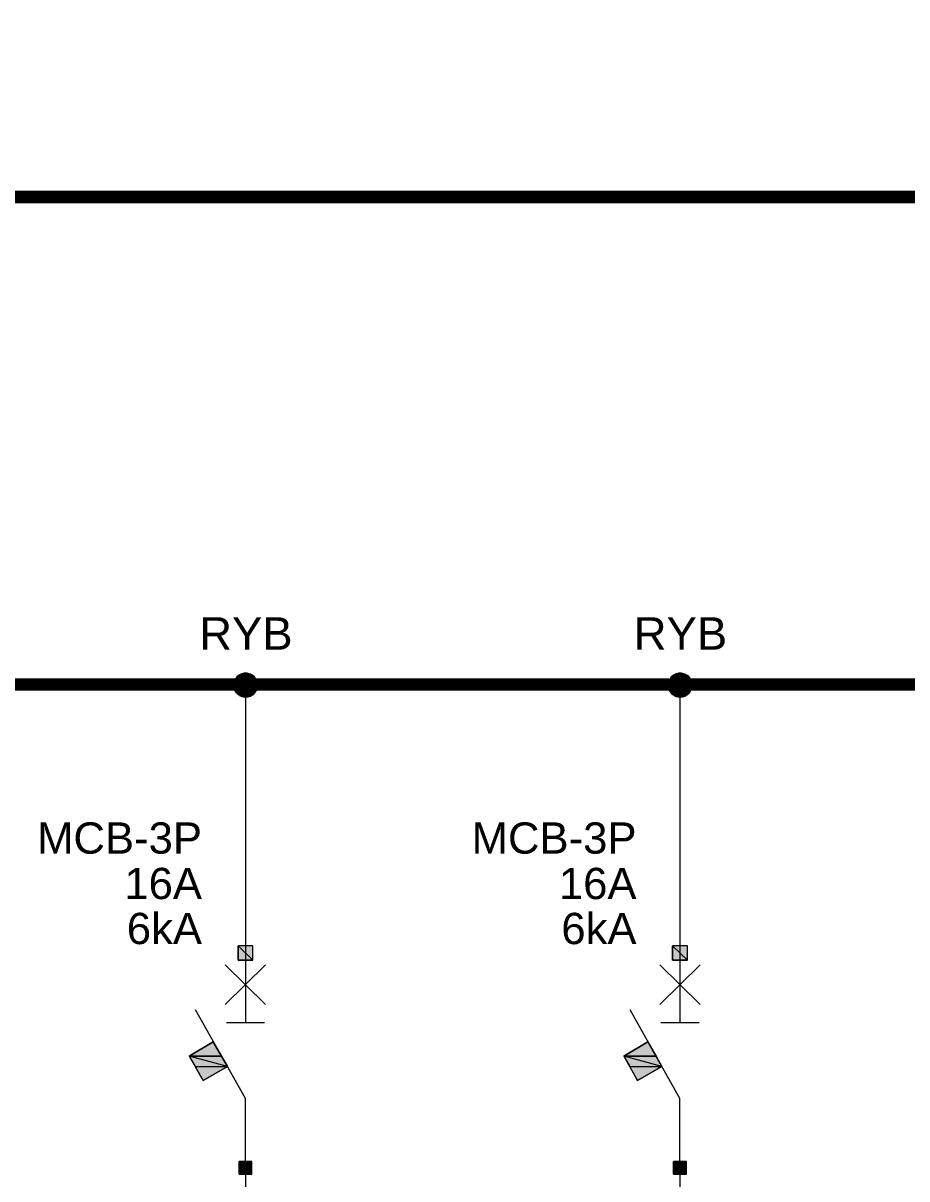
# Model space of a CAD drawing. Header units: millimetres. Extents: x -33055 to 42243, y -56860 to 24450.
# Drawn here: x 17887 to 24951, y -7512 to 1727 of the extents above; entities that cross this region are included whole.
import ezdxf
from ezdxf.enums import TextEntityAlignment as Align

# ---------------------------------------------------------------- set-up
doc = ezdxf.new("R2010")
doc.units = ezdxf.units.MM
for name, color, linetype in [('E-BUSBAR', 7, 'Continuous'), ('E-SLD', 7, 'Continuous'), ('E-TEXT', 7, 'Continuous')]:
    doc.layers.add(name, color=color, linetype=linetype)
doc.styles.add('ARIAL', font='arial.ttf')

msp = doc.modelspace()

# ---------------------------------------------------------------- hatches: boundary and pattern name
at = {"layer": 'E-SLD'}
h = msp.add_hatch(color=7, dxfattribs=at)
h.dxf.hatch_style = 1
h.paths.add_polyline_path([(19740.5, -3507.2), (19592.3, -3507.2), (19744.7, -3511.5), (19740.5, -3507.2)])
h.paths.add_polyline_path([(19592.3, -3507.2), (19744.7, -3511.5), (19588.1, -3511.5), (19592.3, -3507.2)])
h = msp.add_hatch(color=7, dxfattribs=at)
h.dxf.hatch_style = 1
h.paths.add_polyline_path([(19736.2, -3498.8), (19596.5, -3498.8), (19740.5, -3507.2), (19736.2, -3498.8)])
h.paths.add_polyline_path([(19596.5, -3498.8), (19740.5, -3507.2), (19592.3, -3507.2), (19596.5, -3498.8)])
h = msp.add_hatch(color=7, dxfattribs=at)
h.dxf.hatch_style = 1
h.paths.add_polyline_path([(19727.8, -3494.5), (19605, -3494.5), (19736.2, -3498.8), (19727.8, -3494.5)])
h.paths.add_polyline_path([(19605, -3494.5), (19736.2, -3498.8), (19596.5, -3498.8), (19605, -3494.5)])
h = msp.add_hatch(color=7, dxfattribs=at)
h.dxf.hatch_style = 1
h.paths.add_polyline_path([(19719.3, -3486.1), (19613.5, -3486.1), (19727.8, -3494.5), (19719.3, -3486.1)])
h.paths.add_polyline_path([(19613.5, -3486.1), (19727.8, -3494.5), (19605, -3494.5), (19613.5, -3486.1)])
h = msp.add_hatch(color=7, dxfattribs=at)
h.dxf.hatch_style = 1
h.paths.add_polyline_path([(19710.8, -3481.8), (19617.7, -3481.8), (19719.3, -3486.1), (19710.8, -3481.8)])
h.paths.add_polyline_path([(19617.7, -3481.8), (19719.3, -3486.1), (19613.5, -3486.1), (19617.7, -3481.8)])
h = msp.add_hatch(color=7, dxfattribs=at)
h.dxf.hatch_style = 1
h.paths.add_polyline_path([(19706.6, -3477.6), (19626.2, -3477.6), (19710.8, -3481.8), (19706.6, -3477.6)])
h.paths.add_polyline_path([(19626.2, -3477.6), (19710.8, -3481.8), (19617.7, -3481.8), (19626.2, -3477.6)])
h = msp.add_hatch(color=7, dxfattribs=at)
h.dxf.hatch_style = 1
h.paths.add_polyline_path([(19693.9, -3473.4), (19634.6, -3473.4), (19706.6, -3477.6), (19693.9, -3473.4)])
h.paths.add_polyline_path([(19634.6, -3473.4), (19706.6, -3477.6), (19626.2, -3477.6), (19634.6, -3473.4)])
h = msp.add_hatch(color=7, dxfattribs=at)
h.dxf.hatch_style = 1
h.paths.add_polyline_path([(19689.7, -3473.4), (19647.3, -3473.4), (19693.9, -3473.4), (19689.7, -3473.4)])
h.paths.add_polyline_path([(19647.3, -3473.4), (19693.9, -3473.4), (19634.6, -3473.4), (19647.3, -3473.4)])
h = msp.add_hatch(color=7, dxfattribs=at)
h.dxf.hatch_style = 1
h.paths.add_polyline_path([(19677, -3469.1), (19651.6, -3469.1), (19689.7, -3473.4), (19677, -3469.1)])
h.paths.add_polyline_path([(19651.6, -3469.1), (19689.7, -3473.4), (19647.3, -3473.4), (19651.6, -3469.1)])
h = msp.add_hatch(color=7, dxfattribs=at)
h.dxf.hatch_style = 1
h.paths.add_polyline_path([(19668.5, -3469.1), (19677, -3469.1), (19651.6, -3469.1), (19668.5, -3469.1)])
h = msp.add_hatch(color=7, dxfattribs=at)
h.dxf.hatch_style = 1
h.paths.add_polyline_path([(23213.6, -3507.2), (23065.4, -3507.2), (23217.8, -3511.5), (23213.6, -3507.2)])
h.paths.add_polyline_path([(23065.4, -3507.2), (23217.8, -3511.5), (23061.2, -3511.5), (23065.4, -3507.2)])
h = msp.add_hatch(color=7, dxfattribs=at)
h.dxf.hatch_style = 1
h.paths.add_polyline_path([(23209.3, -3498.8), (23069.6, -3498.8), (23213.6, -3507.2), (23209.3, -3498.8)])
h.paths.add_polyline_path([(23069.6, -3498.8), (23213.6, -3507.2), (23065.4, -3507.2), (23069.6, -3498.8)])
h = msp.add_hatch(color=7, dxfattribs=at)
h.dxf.hatch_style = 1
h.paths.add_polyline_path([(23200.9, -3494.5), (23078.1, -3494.5), (23209.3, -3498.8), (23200.9, -3494.5)])
h.paths.add_polyline_path([(23078.1, -3494.5), (23209.3, -3498.8), (23069.6, -3498.8), (23078.1, -3494.5)])
h = msp.add_hatch(color=7, dxfattribs=at)
h.dxf.hatch_style = 1
h.paths.add_polyline_path([(23192.4, -3486.1), (23086.6, -3486.1), (23200.9, -3494.5), (23192.4, -3486.1)])
h.paths.add_polyline_path([(23086.6, -3486.1), (23200.9, -3494.5), (23078.1, -3494.5), (23086.6, -3486.1)])
h = msp.add_hatch(color=7, dxfattribs=at)
h.dxf.hatch_style = 1
h.paths.add_polyline_path([(23183.9, -3481.8), (23090.8, -3481.8), (23192.4, -3486.1), (23183.9, -3481.8)])
h.paths.add_polyline_path([(23090.8, -3481.8), (23192.4, -3486.1), (23086.6, -3486.1), (23090.8, -3481.8)])
h = msp.add_hatch(color=7, dxfattribs=at)
h.dxf.hatch_style = 1
h.paths.add_polyline_path([(23179.7, -3477.6), (23099.3, -3477.6), (23183.9, -3481.8), (23179.7, -3477.6)])
h.paths.add_polyline_path([(23099.3, -3477.6), (23183.9, -3481.8), (23090.8, -3481.8), (23099.3, -3477.6)])
h = msp.add_hatch(color=7, dxfattribs=at)
h.dxf.hatch_style = 1
h.paths.add_polyline_path([(23167, -3473.4), (23107.7, -3473.4), (23179.7, -3477.6), (23167, -3473.4)])
h.paths.add_polyline_path([(23107.7, -3473.4), (23179.7, -3477.6), (23099.3, -3477.6), (23107.7, -3473.4)])
h = msp.add_hatch(color=7, dxfattribs=at)
h.dxf.hatch_style = 1
h.paths.add_polyline_path([(23162.8, -3473.4), (23120.4, -3473.4), (23167, -3473.4), (23162.8, -3473.4)])
h.paths.add_polyline_path([(23120.4, -3473.4), (23167, -3473.4), (23107.7, -3473.4), (23120.4, -3473.4)])
h = msp.add_hatch(color=7, dxfattribs=at)
h.dxf.hatch_style = 1
h.paths.add_polyline_path([(23150.1, -3469.1), (23124.7, -3469.1), (23162.8, -3473.4), (23150.1, -3469.1)])
h.paths.add_polyline_path([(23124.7, -3469.1), (23162.8, -3473.4), (23120.4, -3473.4), (23124.7, -3469.1)])
h = msp.add_hatch(color=7, dxfattribs=at)
h.dxf.hatch_style = 1
h.paths.add_polyline_path([(23141.6, -3469.1), (23150.1, -3469.1), (23124.7, -3469.1), (23141.6, -3469.1)])
h = msp.add_hatch(color=7, dxfattribs=at)
h.dxf.hatch_style = 1
h.paths.add_polyline_path([(19757.4, -3536.9), (19575.4, -3536.9), (19757.4, -3545.3), (19757.4, -3536.9)])
h.paths.add_polyline_path([(19575.4, -3536.9), (19757.4, -3545.3), (19571.1, -3545.3), (19575.4, -3536.9)])
h = msp.add_hatch(color=7, dxfattribs=at)
h.dxf.hatch_style = 1
h.paths.add_polyline_path([(19757.4, -3545.3), (19571.1, -3545.3), (19761.6, -3553.8), (19757.4, -3545.3)])
h.paths.add_polyline_path([(19571.1, -3545.3), (19761.6, -3553.8), (19571.1, -3553.8), (19571.1, -3545.3)])
h = msp.add_hatch(color=7, dxfattribs=at)
h.dxf.hatch_style = 1
h.paths.add_polyline_path([(19761.6, -3553.8), (19571.1, -3553.8), (19761.6, -3566.5), (19761.6, -3553.8)])
h.paths.add_polyline_path([(19571.1, -3553.8), (19761.6, -3566.5), (19571.1, -3566.5), (19571.1, -3553.8)])
h = msp.add_hatch(color=7, dxfattribs=at)
h.dxf.hatch_style = 1
h.paths.add_polyline_path([(19761.6, -3566.5), (19571.1, -3566.5), (19761.6, -3575), (19761.6, -3566.5)])
h.paths.add_polyline_path([(19571.1, -3566.5), (19761.6, -3575), (19571.1, -3575), (19571.1, -3566.5)])
h = msp.add_hatch(color=7, dxfattribs=at)
h.dxf.hatch_style = 1
h.paths.add_polyline_path([(19761.6, -3575), (19571.1, -3575), (19757.4, -3583.4), (19761.6, -3575)])
h.paths.add_polyline_path([(19571.1, -3575), (19757.4, -3583.4), (19571.1, -3583.4), (19571.1, -3575)])
h = msp.add_hatch(color=7, dxfattribs=at)
h.dxf.hatch_style = 1
h.paths.add_polyline_path([(19757.4, -3583.4), (19571.1, -3583.4), (19757.4, -3591.9), (19757.4, -3583.4)])
h.paths.add_polyline_path([(19571.1, -3583.4), (19757.4, -3591.9), (19575.4, -3591.9), (19571.1, -3583.4)])
h = msp.add_hatch(color=7, dxfattribs=at)
h.dxf.hatch_style = 1
h.paths.add_polyline_path([(19753.2, -3528.4), (19579.6, -3528.4), (19757.4, -3536.9), (19753.2, -3528.4)])
h.paths.add_polyline_path([(19579.6, -3528.4), (19757.4, -3536.9), (19575.4, -3536.9), (19579.6, -3528.4)])
h = msp.add_hatch(color=7, dxfattribs=at)
h.dxf.hatch_style = 1
h.paths.add_polyline_path([(19757.4, -3591.9), (19575.4, -3591.9), (19753.2, -3600.4), (19757.4, -3591.9)])
h.paths.add_polyline_path([(19575.4, -3591.9), (19753.2, -3600.4), (19579.6, -3600.4), (19575.4, -3591.9)])
h = msp.add_hatch(color=7, dxfattribs=at)
h.dxf.hatch_style = 1
h.paths.add_polyline_path([(19744.7, -3511.5), (19588.1, -3511.5), (19748.9, -3519.9), (19744.7, -3511.5)])
h.paths.add_polyline_path([(19588.1, -3511.5), (19748.9, -3519.9), (19579.6, -3519.9), (19588.1, -3511.5)])
h = msp.add_hatch(color=7, dxfattribs=at)
h.dxf.hatch_style = 1
h.paths.add_polyline_path([(19748.9, -3519.9), (19579.6, -3519.9), (19753.2, -3528.4), (19748.9, -3519.9)])
h.paths.add_polyline_path([(19579.6, -3519.9), (19753.2, -3528.4), (19579.6, -3528.4), (19579.6, -3519.9)])
h = msp.add_hatch(color=7, dxfattribs=at)
h.dxf.hatch_style = 1
h.paths.add_polyline_path([(19753.2, -3600.4), (19579.6, -3600.4), (19748.9, -3608.8), (19753.2, -3600.4)])
h.paths.add_polyline_path([(19579.6, -3600.4), (19748.9, -3608.8), (19579.6, -3608.8), (19579.6, -3600.4)])
h = msp.add_hatch(color=7, dxfattribs=at)
h.dxf.hatch_style = 1
h.paths.add_polyline_path([(23230.5, -3536.9), (23048.5, -3536.9), (23230.5, -3545.3), (23230.5, -3536.9)])
h.paths.add_polyline_path([(23048.5, -3536.9), (23230.5, -3545.3), (23044.2, -3545.3), (23048.5, -3536.9)])
h = msp.add_hatch(color=7, dxfattribs=at)
h.dxf.hatch_style = 1
h.paths.add_polyline_path([(23230.5, -3545.3), (23044.2, -3545.3), (23234.7, -3553.8), (23230.5, -3545.3)])
h.paths.add_polyline_path([(23044.2, -3545.3), (23234.7, -3553.8), (23044.2, -3553.8), (23044.2, -3545.3)])
h = msp.add_hatch(color=7, dxfattribs=at)
h.dxf.hatch_style = 1
h.paths.add_polyline_path([(23234.7, -3553.8), (23044.2, -3553.8), (23234.7, -3566.5), (23234.7, -3553.8)])
h.paths.add_polyline_path([(23044.2, -3553.8), (23234.7, -3566.5), (23044.2, -3566.5), (23044.2, -3553.8)])
h = msp.add_hatch(color=7, dxfattribs=at)
h.dxf.hatch_style = 1
h.paths.add_polyline_path([(23234.7, -3566.5), (23044.2, -3566.5), (23234.7, -3575), (23234.7, -3566.5)])
h.paths.add_polyline_path([(23044.2, -3566.5), (23234.7, -3575), (23044.2, -3575), (23044.2, -3566.5)])
h = msp.add_hatch(color=7, dxfattribs=at)
h.dxf.hatch_style = 1
h.paths.add_polyline_path([(23234.7, -3575), (23044.2, -3575), (23230.5, -3583.4), (23234.7, -3575)])
h.paths.add_polyline_path([(23044.2, -3575), (23230.5, -3583.4), (23044.2, -3583.4), (23044.2, -3575)])
h = msp.add_hatch(color=7, dxfattribs=at)
h.dxf.hatch_style = 1
h.paths.add_polyline_path([(23230.5, -3583.4), (23044.2, -3583.4), (23230.5, -3591.9), (23230.5, -3583.4)])
h.paths.add_polyline_path([(23044.2, -3583.4), (23230.5, -3591.9), (23048.5, -3591.9), (23044.2, -3583.4)])
h = msp.add_hatch(color=7, dxfattribs=at)
h.dxf.hatch_style = 1
h.paths.add_polyline_path([(23226.3, -3528.4), (23052.7, -3528.4), (23230.5, -3536.9), (23226.3, -3528.4)])
h.paths.add_polyline_path([(23052.7, -3528.4), (23230.5, -3536.9), (23048.5, -3536.9), (23052.7, -3528.4)])
h = msp.add_hatch(color=7, dxfattribs=at)
h.dxf.hatch_style = 1
h.paths.add_polyline_path([(23230.5, -3591.9), (23048.5, -3591.9), (23226.3, -3600.4), (23230.5, -3591.9)])
h.paths.add_polyline_path([(23048.5, -3591.9), (23226.3, -3600.4), (23052.7, -3600.4), (23048.5, -3591.9)])
h = msp.add_hatch(color=7, dxfattribs=at)
h.dxf.hatch_style = 1
h.paths.add_polyline_path([(23217.8, -3511.5), (23061.2, -3511.5), (23222, -3519.9), (23217.8, -3511.5)])
h.paths.add_polyline_path([(23061.2, -3511.5), (23222, -3519.9), (23052.7, -3519.9), (23061.2, -3511.5)])
h = msp.add_hatch(color=7, dxfattribs=at)
h.dxf.hatch_style = 1
h.paths.add_polyline_path([(23222, -3519.9), (23052.7, -3519.9), (23226.3, -3528.4), (23222, -3519.9)])
h.paths.add_polyline_path([(23052.7, -3519.9), (23226.3, -3528.4), (23052.7, -3528.4), (23052.7, -3519.9)])
h = msp.add_hatch(color=7, dxfattribs=at)
h.dxf.hatch_style = 1
h.paths.add_polyline_path([(23226.3, -3600.4), (23052.7, -3600.4), (23222, -3608.8), (23226.3, -3600.4)])
h.paths.add_polyline_path([(23052.7, -3600.4), (23222, -3608.8), (23052.7, -3608.8), (23052.7, -3600.4)])
h = msp.add_hatch(color=7, dxfattribs=at)
h.dxf.hatch_style = 1
h.paths.add_polyline_path([(19748.9, -3608.8), (19579.6, -3608.8), (19744.7, -3617.3), (19748.9, -3608.8)])
h.paths.add_polyline_path([(19579.6, -3608.8), (19744.7, -3617.3), (19588.1, -3617.3), (19579.6, -3608.8)])
h = msp.add_hatch(color=7, dxfattribs=at)
h.dxf.hatch_style = 1
h.paths.add_polyline_path([(19744.7, -3617.3), (19588.1, -3617.3), (19740.5, -3625.8), (19744.7, -3617.3)])
h.paths.add_polyline_path([(19588.1, -3617.3), (19740.5, -3625.8), (19592.3, -3625.8), (19588.1, -3617.3)])
h = msp.add_hatch(color=7, dxfattribs=at)
h.dxf.hatch_style = 1
h.paths.add_polyline_path([(19740.5, -3625.8), (19592.3, -3625.8), (19736.2, -3630), (19740.5, -3625.8)])
h.paths.add_polyline_path([(19592.3, -3625.8), (19736.2, -3630), (19596.5, -3630), (19592.3, -3625.8)])
h = msp.add_hatch(color=7, dxfattribs=at)
h.dxf.hatch_style = 1
h.paths.add_polyline_path([(19736.2, -3630), (19596.5, -3630), (19727.8, -3638.5), (19736.2, -3630)])
h.paths.add_polyline_path([(19596.5, -3630), (19727.8, -3638.5), (19605, -3638.5), (19596.5, -3630)])
h = msp.add_hatch(color=7, dxfattribs=at)
h.dxf.hatch_style = 1
h.paths.add_polyline_path([(19727.8, -3638.5), (19605, -3638.5), (19719.3, -3642.7), (19727.8, -3638.5)])
h.paths.add_polyline_path([(19605, -3638.5), (19719.3, -3642.7), (19613.5, -3642.7), (19605, -3638.5)])
h = msp.add_hatch(color=7, dxfattribs=at)
h.dxf.hatch_style = 1
h.paths.add_polyline_path([(19719.3, -3642.7), (19613.5, -3642.7), (19710.8, -3646.9), (19719.3, -3642.7)])
h.paths.add_polyline_path([(19613.5, -3642.7), (19710.8, -3646.9), (19617.7, -3646.9), (19613.5, -3642.7)])
h = msp.add_hatch(color=7, dxfattribs=at)
h.dxf.hatch_style = 1
h.paths.add_polyline_path([(19710.8, -3646.9), (19617.7, -3646.9), (19706.6, -3651.2), (19710.8, -3646.9)])
h.paths.add_polyline_path([(19617.7, -3646.9), (19706.6, -3651.2), (19626.2, -3651.2), (19617.7, -3646.9)])
h = msp.add_hatch(color=7, dxfattribs=at)
h.dxf.hatch_style = 1
h.paths.add_polyline_path([(19706.6, -3651.2), (19626.2, -3651.2), (19693.9, -3655.4), (19706.6, -3651.2)])
h.paths.add_polyline_path([(19626.2, -3651.2), (19693.9, -3655.4), (19634.6, -3655.4), (19626.2, -3651.2)])
h = msp.add_hatch(color=7, dxfattribs=at)
h.dxf.hatch_style = 1
h.paths.add_polyline_path([(19693.9, -3655.4), (19634.6, -3655.4), (19689.7, -3655.4), (19693.9, -3655.4)])
h.paths.add_polyline_path([(19634.6, -3655.4), (19689.7, -3655.4), (19647.3, -3655.4), (19634.6, -3655.4)])
h = msp.add_hatch(color=7, dxfattribs=at)
h.dxf.hatch_style = 1
h.paths.add_polyline_path([(19647.3, -3655.4), (19651.6, -3659.6), (19677, -3659.6), (19647.3, -3655.4)])
h.paths.add_polyline_path([(19651.6, -3659.6), (19677, -3659.6), (19668.5, -3659.6), (19651.6, -3659.6)])
h = msp.add_hatch(color=7, dxfattribs=at)
h.dxf.hatch_style = 1
h.paths.add_polyline_path([(19647.3, -3655.4), (19689.7, -3655.4), (19677, -3659.6), (19647.3, -3655.4)])
h = msp.add_hatch(color=7, dxfattribs=at)
h.dxf.hatch_style = 1
h.paths.add_polyline_path([(23222, -3608.8), (23052.7, -3608.8), (23217.8, -3617.3), (23222, -3608.8)])
h.paths.add_polyline_path([(23052.7, -3608.8), (23217.8, -3617.3), (23061.2, -3617.3), (23052.7, -3608.8)])
h = msp.add_hatch(color=7, dxfattribs=at)
h.dxf.hatch_style = 1
h.paths.add_polyline_path([(23217.8, -3617.3), (23061.2, -3617.3), (23213.6, -3625.8), (23217.8, -3617.3)])
h.paths.add_polyline_path([(23061.2, -3617.3), (23213.6, -3625.8), (23065.4, -3625.8), (23061.2, -3617.3)])
h = msp.add_hatch(color=7, dxfattribs=at)
h.dxf.hatch_style = 1
h.paths.add_polyline_path([(23213.6, -3625.8), (23065.4, -3625.8), (23209.3, -3630), (23213.6, -3625.8)])
h.paths.add_polyline_path([(23065.4, -3625.8), (23209.3, -3630), (23069.6, -3630), (23065.4, -3625.8)])
h = msp.add_hatch(color=7, dxfattribs=at)
h.dxf.hatch_style = 1
h.paths.add_polyline_path([(23209.3, -3630), (23069.6, -3630), (23200.9, -3638.5), (23209.3, -3630)])
h.paths.add_polyline_path([(23069.6, -3630), (23200.9, -3638.5), (23078.1, -3638.5), (23069.6, -3630)])
h = msp.add_hatch(color=7, dxfattribs=at)
h.dxf.hatch_style = 1
h.paths.add_polyline_path([(23200.9, -3638.5), (23078.1, -3638.5), (23192.4, -3642.7), (23200.9, -3638.5)])
h.paths.add_polyline_path([(23078.1, -3638.5), (23192.4, -3642.7), (23086.6, -3642.7), (23078.1, -3638.5)])
h = msp.add_hatch(color=7, dxfattribs=at)
h.dxf.hatch_style = 1
h.paths.add_polyline_path([(23192.4, -3642.7), (23086.6, -3642.7), (23183.9, -3646.9), (23192.4, -3642.7)])
h.paths.add_polyline_path([(23086.6, -3642.7), (23183.9, -3646.9), (23090.8, -3646.9), (23086.6, -3642.7)])
h = msp.add_hatch(color=7, dxfattribs=at)
h.dxf.hatch_style = 1
h.paths.add_polyline_path([(23183.9, -3646.9), (23090.8, -3646.9), (23179.7, -3651.2), (23183.9, -3646.9)])
h.paths.add_polyline_path([(23090.8, -3646.9), (23179.7, -3651.2), (23099.3, -3651.2), (23090.8, -3646.9)])
h = msp.add_hatch(color=7, dxfattribs=at)
h.dxf.hatch_style = 1
h.paths.add_polyline_path([(23179.7, -3651.2), (23099.3, -3651.2), (23167, -3655.4), (23179.7, -3651.2)])
h.paths.add_polyline_path([(23099.3, -3651.2), (23167, -3655.4), (23107.7, -3655.4), (23099.3, -3651.2)])
h = msp.add_hatch(color=7, dxfattribs=at)
h.dxf.hatch_style = 1
h.paths.add_polyline_path([(23167, -3655.4), (23107.7, -3655.4), (23162.8, -3655.4), (23167, -3655.4)])
h.paths.add_polyline_path([(23107.7, -3655.4), (23162.8, -3655.4), (23120.4, -3655.4), (23107.7, -3655.4)])
h = msp.add_hatch(color=7, dxfattribs=at)
h.dxf.hatch_style = 1
h.paths.add_polyline_path([(23120.4, -3655.4), (23124.7, -3659.6), (23150.1, -3659.6), (23120.4, -3655.4)])
h.paths.add_polyline_path([(23124.7, -3659.6), (23150.1, -3659.6), (23141.6, -3659.6), (23124.7, -3659.6)])
h = msp.add_hatch(color=7, dxfattribs=at)
h.dxf.hatch_style = 1
h.paths.add_polyline_path([(23120.4, -3655.4), (23162.8, -3655.4), (23150.1, -3659.6), (23120.4, -3655.4)])
h = msp.add_hatch(color=7, dxfattribs=at)
h.dxf.hatch_style = 1
h.paths.add_polyline_path([(19723.5, -5649.3), (19605, -5649.3), (19723.5, -5763.6), (19723.5, -5649.3)])
h.paths.add_polyline_path([(19605, -5649.3), (19723.5, -5763.6), (19605, -5763.6), (19605, -5649.3)])
h = msp.add_hatch(color=7, dxfattribs=at)
h.dxf.hatch_style = 1
h.paths.add_polyline_path([(23196.6, -5649.3), (23078.1, -5649.3), (23196.6, -5763.6), (23196.6, -5649.3)])
h.paths.add_polyline_path([(23078.1, -5649.3), (23196.6, -5763.6), (23078.1, -5763.6), (23078.1, -5649.3)])
h = msp.add_hatch(color=7, dxfattribs=at)
h.dxf.hatch_style = 1
h.paths.add_polyline_path([(19406, -6415.5), (19473.8, -6529.8), (19215.5, -6529.8), (19406, -6415.5)])
h = msp.add_hatch(color=7, dxfattribs=at)
h.dxf.hatch_style = 1
h.paths.add_polyline_path([(22879.1, -6415.5), (22946.9, -6529.8), (22688.6, -6529.8), (22879.1, -6415.5)])
h = msp.add_hatch(color=7, dxfattribs=at)
h.dxf.hatch_style = 1
h.paths.add_polyline_path([(19215.5, -6529.8), (19262.1, -6614.5), (19520.3, -6614.5), (19215.5, -6529.8)])
h.paths.add_polyline_path([(19262.1, -6614.5), (19520.3, -6614.5), (19325.6, -6724.6), (19262.1, -6614.5)])
h = msp.add_hatch(color=7, dxfattribs=at)
h.dxf.hatch_style = 1
h.paths.add_polyline_path([(19215.5, -6529.8), (19473.8, -6529.8), (19520.3, -6614.5), (19215.5, -6529.8)])
h = msp.add_hatch(color=7, dxfattribs=at)
h.dxf.hatch_style = 1
h.paths.add_polyline_path([(22688.6, -6529.8), (22735.2, -6614.5), (22993.4, -6614.5), (22688.6, -6529.8)])
h.paths.add_polyline_path([(22735.2, -6614.5), (22993.4, -6614.5), (22798.7, -6724.6), (22735.2, -6614.5)])
h = msp.add_hatch(color=7, dxfattribs=at)
h.dxf.hatch_style = 1
h.paths.add_polyline_path([(22688.6, -6529.8), (22946.9, -6529.8), (22993.4, -6614.5), (22688.6, -6529.8)])
h = msp.add_hatch(color=7, dxfattribs=at)
h.dxf.hatch_style = 1
h.paths.add_polyline_path([(19715.1, -7372.3), (19613.5, -7372.3), (19715.1, -7473.9), (19715.1, -7372.3)])
h.paths.add_polyline_path([(19613.5, -7372.3), (19715.1, -7473.9), (19613.5, -7473.9), (19613.5, -7372.3)])
h = msp.add_hatch(color=7, dxfattribs=at)
h.dxf.hatch_style = 1
h.paths.add_polyline_path([(23188.2, -7372.3), (23086.6, -7372.3), (23188.2, -7473.9), (23188.2, -7372.3)])
h.paths.add_polyline_path([(23086.6, -7372.3), (23188.2, -7473.9), (23086.6, -7473.9), (23086.6, -7372.3)])

# ---------------------------------------------------------------- linework, layer by layer
at = {"layer": 'E-BUSBAR', "const_width": 100}
for points in [[(35929, 14874), (35929, 337), (-25829, 337), (-25829, -3560)], [(-25829, -3560), (35929, -3560)]]:
    msp.add_lwpolyline(points, dxfattribs=at)
at = {"layer": 'E-SLD', "color": 7, "lineweight": 0}
for p, q in [((19664.3, -3562.3), (19664.3, -6263.1)), ((23137.4, -3562.3), (23137.4, -6263.1)), ((19503.4, -5801.7), (19825.1, -6119.2)), ((19825.1, -5801.7), (19503.4, -6119.2)), ((22976.5, -5801.7), (23298.2, -6119.2)), ((23298.2, -5801.7), (22976.5, -6119.2)), ((19511.9, -6263.1), (19816.7, -6263.1)), ((22985, -6263.1), (23289.8, -6263.1)), ((19664.3, -7473.9), (19664.3, -10217.8)), ((23137.4, -7473.9), (23137.4, -10217.8))]:
    msp.add_line(p, q, dxfattribs=at)
for points in [[(19761.6, -3564.4), (19759.7, -3545.2), (19754.2, -3527.3), (19745.4, -3511.1), (19733.7, -3497), (19719.6, -3485.4), (19703.5, -3476.6), (19685.6, -3471.1), (19666.4, -3469.1), (19647.2, -3471.1), (19629.3, -3476.6), (19613.1, -3485.4), (19599, -3497), (19587.4, -3511.1), (19578.6, -3527.3), (19573.1, -3545.2), (19571.1, -3564.4), (19573.1, -3583.6), (19578.6, -3601.5), (19587.4, -3617.6), (19599, -3631.7), (19613.1, -3643.4), (19629.3, -3652.2), (19647.2, -3657.7), (19666.4, -3659.6), (19685.6, -3657.7), (19703.5, -3652.2), (19719.6, -3643.4), (19733.7, -3631.7), (19745.4, -3617.6), (19754.2, -3601.5), (19759.7, -3583.6), (19761.6, -3564.4)], [(19592.3, -3507.2), (19744.7, -3511.5), (19588.1, -3511.5), (19592.3, -3507.2)], [(19596.5, -3498.8), (19740.5, -3507.2), (19592.3, -3507.2), (19596.5, -3498.8)], [(19740.5, -3507.2), (19592.3, -3507.2), (19744.7, -3511.5), (19740.5, -3507.2)], [(19605, -3494.5), (19736.2, -3498.8), (19596.5, -3498.8), (19605, -3494.5)], [(19736.2, -3498.8), (19596.5, -3498.8), (19740.5, -3507.2), (19736.2, -3498.8)], [(19613.5, -3486.1), (19727.8, -3494.5), (19605, -3494.5), (19613.5, -3486.1)], [(19727.8, -3494.5), (19605, -3494.5), (19736.2, -3498.8), (19727.8, -3494.5)], [(19617.7, -3481.8), (19719.3, -3486.1), (19613.5, -3486.1), (19617.7, -3481.8)], [(19719.3, -3486.1), (19613.5, -3486.1), (19727.8, -3494.5), (19719.3, -3486.1)], [(19626.2, -3477.6), (19710.8, -3481.8), (19617.7, -3481.8), (19626.2, -3477.6)], [(19710.8, -3481.8), (19617.7, -3481.8), (19719.3, -3486.1), (19710.8, -3481.8)], [(19634.6, -3473.4), (19706.6, -3477.6), (19626.2, -3477.6), (19634.6, -3473.4)], [(19706.6, -3477.6), (19626.2, -3477.6), (19710.8, -3481.8), (19706.6, -3477.6)], [(19647.3, -3473.4), (19693.9, -3473.4), (19634.6, -3473.4), (19647.3, -3473.4)], [(19693.9, -3473.4), (19634.6, -3473.4), (19706.6, -3477.6), (19693.9, -3473.4)], [(19651.6, -3469.1), (19689.7, -3473.4), (19647.3, -3473.4), (19651.6, -3469.1)], [(19689.7, -3473.4), (19647.3, -3473.4), (19693.9, -3473.4), (19689.7, -3473.4)], [(19668.5, -3469.1), (19677, -3469.1), (19651.6, -3469.1), (19668.5, -3469.1)], [(19677, -3469.1), (19651.6, -3469.1), (19689.7, -3473.4), (19677, -3469.1)], [(23234.7, -3564.4), (23232.8, -3545.2), (23227.3, -3527.3), (23218.5, -3511.1), (23206.8, -3497), (23192.7, -3485.4), (23176.6, -3476.6), (23158.7, -3471.1), (23139.5, -3469.1), (23120.3, -3471.1), (23102.4, -3476.6), (23086.2, -3485.4), (23072.1, -3497), (23060.5, -3511.1), (23051.7, -3527.3), (23046.2, -3545.2), (23044.2, -3564.4), (23046.2, -3583.6), (23051.7, -3601.5), (23060.5, -3617.6), (23072.1, -3631.7), (23086.2, -3643.4), (23102.4, -3652.2), (23120.3, -3657.7), (23139.5, -3659.6), (23158.7, -3657.7), (23176.6, -3652.2), (23192.7, -3643.4), (23206.8, -3631.7), (23218.5, -3617.6), (23227.3, -3601.5), (23232.8, -3583.6), (23234.7, -3564.4)], [(23065.4, -3507.2), (23217.8, -3511.5), (23061.2, -3511.5), (23065.4, -3507.2)], [(23069.6, -3498.8), (23213.6, -3507.2), (23065.4, -3507.2), (23069.6, -3498.8)], [(23213.6, -3507.2), (23065.4, -3507.2), (23217.8, -3511.5), (23213.6, -3507.2)], [(23078.1, -3494.5), (23209.3, -3498.8), (23069.6, -3498.8), (23078.1, -3494.5)], [(23209.3, -3498.8), (23069.6, -3498.8), (23213.6, -3507.2), (23209.3, -3498.8)], [(23086.6, -3486.1), (23200.9, -3494.5), (23078.1, -3494.5), (23086.6, -3486.1)], [(23200.9, -3494.5), (23078.1, -3494.5), (23209.3, -3498.8), (23200.9, -3494.5)], [(23090.8, -3481.8), (23192.4, -3486.1), (23086.6, -3486.1), (23090.8, -3481.8)], [(23192.4, -3486.1), (23086.6, -3486.1), (23200.9, -3494.5), (23192.4, -3486.1)], [(23099.3, -3477.6), (23183.9, -3481.8), (23090.8, -3481.8), (23099.3, -3477.6)], [(23183.9, -3481.8), (23090.8, -3481.8), (23192.4, -3486.1), (23183.9, -3481.8)], [(23107.7, -3473.4), (23179.7, -3477.6), (23099.3, -3477.6), (23107.7, -3473.4)], [(23179.7, -3477.6), (23099.3, -3477.6), (23183.9, -3481.8), (23179.7, -3477.6)], [(23120.4, -3473.4), (23167, -3473.4), (23107.7, -3473.4), (23120.4, -3473.4)], [(23167, -3473.4), (23107.7, -3473.4), (23179.7, -3477.6), (23167, -3473.4)], [(23124.7, -3469.1), (23162.8, -3473.4), (23120.4, -3473.4), (23124.7, -3469.1)], [(23162.8, -3473.4), (23120.4, -3473.4), (23167, -3473.4), (23162.8, -3473.4)], [(23141.6, -3469.1), (23150.1, -3469.1), (23124.7, -3469.1), (23141.6, -3469.1)], [(23150.1, -3469.1), (23124.7, -3469.1), (23162.8, -3473.4), (23150.1, -3469.1)], [(19575.4, -3536.9), (19757.4, -3545.3), (19571.1, -3545.3), (19575.4, -3536.9)], [(19757.4, -3545.3), (19571.1, -3545.3), (19761.6, -3553.8), (19757.4, -3545.3)], [(19571.1, -3545.3), (19761.6, -3553.8), (19571.1, -3553.8), (19571.1, -3545.3)], [(19761.6, -3553.8), (19571.1, -3553.8), (19761.6, -3566.5), (19761.6, -3553.8)], [(19571.1, -3553.8), (19761.6, -3566.5), (19571.1, -3566.5), (19571.1, -3553.8)], [(19761.6, -3566.5), (19571.1, -3566.5), (19761.6, -3575), (19761.6, -3566.5)], [(19571.1, -3566.5), (19761.6, -3575), (19571.1, -3575), (19571.1, -3566.5)], [(19761.6, -3575), (19571.1, -3575), (19757.4, -3583.4), (19761.6, -3575)], [(19571.1, -3575), (19757.4, -3583.4), (19571.1, -3583.4), (19571.1, -3575)], [(19757.4, -3583.4), (19571.1, -3583.4), (19757.4, -3591.9), (19757.4, -3583.4)], [(19571.1, -3583.4), (19757.4, -3591.9), (19575.4, -3591.9), (19571.1, -3583.4)], [(19579.6, -3528.4), (19757.4, -3536.9), (19575.4, -3536.9), (19579.6, -3528.4)], [(19757.4, -3536.9), (19575.4, -3536.9), (19757.4, -3545.3), (19757.4, -3536.9)], [(19757.4, -3591.9), (19575.4, -3591.9), (19753.2, -3600.4), (19757.4, -3591.9)], [(19575.4, -3591.9), (19753.2, -3600.4), (19579.6, -3600.4), (19575.4, -3591.9)], [(19588.1, -3511.5), (19748.9, -3519.9), (19579.6, -3519.9), (19588.1, -3511.5)], [(19748.9, -3519.9), (19579.6, -3519.9), (19753.2, -3528.4), (19748.9, -3519.9)], [(19579.6, -3519.9), (19753.2, -3528.4), (19579.6, -3528.4), (19579.6, -3519.9)], [(19753.2, -3528.4), (19579.6, -3528.4), (19757.4, -3536.9), (19753.2, -3528.4)], [(19753.2, -3600.4), (19579.6, -3600.4), (19748.9, -3608.8), (19753.2, -3600.4)], [(19579.6, -3600.4), (19748.9, -3608.8), (19579.6, -3608.8), (19579.6, -3600.4)], [(19744.7, -3511.5), (19588.1, -3511.5), (19748.9, -3519.9), (19744.7, -3511.5)], [(23048.5, -3536.9), (23230.5, -3545.3), (23044.2, -3545.3), (23048.5, -3536.9)], [(23230.5, -3545.3), (23044.2, -3545.3), (23234.7, -3553.8), (23230.5, -3545.3)], [(23044.2, -3545.3), (23234.7, -3553.8), (23044.2, -3553.8), (23044.2, -3545.3)], [(23234.7, -3553.8), (23044.2, -3553.8), (23234.7, -3566.5), (23234.7, -3553.8)], [(23044.2, -3553.8), (23234.7, -3566.5), (23044.2, -3566.5), (23044.2, -3553.8)], [(23234.7, -3566.5), (23044.2, -3566.5), (23234.7, -3575), (23234.7, -3566.5)], [(23044.2, -3566.5), (23234.7, -3575), (23044.2, -3575), (23044.2, -3566.5)], [(23234.7, -3575), (23044.2, -3575), (23230.5, -3583.4), (23234.7, -3575)], [(23044.2, -3575), (23230.5, -3583.4), (23044.2, -3583.4), (23044.2, -3575)], [(23230.5, -3583.4), (23044.2, -3583.4), (23230.5, -3591.9), (23230.5, -3583.4)], [(23044.2, -3583.4), (23230.5, -3591.9), (23048.5, -3591.9), (23044.2, -3583.4)], [(23052.7, -3528.4), (23230.5, -3536.9), (23048.5, -3536.9), (23052.7, -3528.4)], [(23230.5, -3536.9), (23048.5, -3536.9), (23230.5, -3545.3), (23230.5, -3536.9)], [(23230.5, -3591.9), (23048.5, -3591.9), (23226.3, -3600.4), (23230.5, -3591.9)], [(23048.5, -3591.9), (23226.3, -3600.4), (23052.7, -3600.4), (23048.5, -3591.9)], [(23061.2, -3511.5), (23222, -3519.9), (23052.7, -3519.9), (23061.2, -3511.5)], [(23222, -3519.9), (23052.7, -3519.9), (23226.3, -3528.4), (23222, -3519.9)], [(23052.7, -3519.9), (23226.3, -3528.4), (23052.7, -3528.4), (23052.7, -3519.9)], [(23226.3, -3528.4), (23052.7, -3528.4), (23230.5, -3536.9), (23226.3, -3528.4)], [(23226.3, -3600.4), (23052.7, -3600.4), (23222, -3608.8), (23226.3, -3600.4)], [(23052.7, -3600.4), (23222, -3608.8), (23052.7, -3608.8), (23052.7, -3600.4)], [(23217.8, -3511.5), (23061.2, -3511.5), (23222, -3519.9), (23217.8, -3511.5)], [(19748.9, -3608.8), (19579.6, -3608.8), (19744.7, -3617.3), (19748.9, -3608.8)], [(19579.6, -3608.8), (19744.7, -3617.3), (19588.1, -3617.3), (19579.6, -3608.8)], [(19744.7, -3617.3), (19588.1, -3617.3), (19740.5, -3625.8), (19744.7, -3617.3)], [(19588.1, -3617.3), (19740.5, -3625.8), (19592.3, -3625.8), (19588.1, -3617.3)], [(19740.5, -3625.8), (19592.3, -3625.8), (19736.2, -3630), (19740.5, -3625.8)], [(19592.3, -3625.8), (19736.2, -3630), (19596.5, -3630), (19592.3, -3625.8)], [(19736.2, -3630), (19596.5, -3630), (19727.8, -3638.5), (19736.2, -3630)], [(19596.5, -3630), (19727.8, -3638.5), (19605, -3638.5), (19596.5, -3630)], [(19727.8, -3638.5), (19605, -3638.5), (19719.3, -3642.7), (19727.8, -3638.5)], [(19605, -3638.5), (19719.3, -3642.7), (19613.5, -3642.7), (19605, -3638.5)], [(19719.3, -3642.7), (19613.5, -3642.7), (19710.8, -3646.9), (19719.3, -3642.7)], [(19613.5, -3642.7), (19710.8, -3646.9), (19617.7, -3646.9), (19613.5, -3642.7)], [(19710.8, -3646.9), (19617.7, -3646.9), (19706.6, -3651.2), (19710.8, -3646.9)], [(19617.7, -3646.9), (19706.6, -3651.2), (19626.2, -3651.2), (19617.7, -3646.9)], [(19706.6, -3651.2), (19626.2, -3651.2), (19693.9, -3655.4), (19706.6, -3651.2)], [(19626.2, -3651.2), (19693.9, -3655.4), (19634.6, -3655.4), (19626.2, -3651.2)], [(19693.9, -3655.4), (19634.6, -3655.4), (19689.7, -3655.4), (19693.9, -3655.4)], [(19634.6, -3655.4), (19689.7, -3655.4), (19647.3, -3655.4), (19634.6, -3655.4)], [(19647.3, -3655.4), (19651.6, -3659.6), (19677, -3659.6), (19647.3, -3655.4)], [(19647.3, -3655.4), (19689.7, -3655.4), (19677, -3659.6), (19647.3, -3655.4)], [(19651.6, -3659.6), (19677, -3659.6), (19668.5, -3659.6), (19651.6, -3659.6)], [(23222, -3608.8), (23052.7, -3608.8), (23217.8, -3617.3), (23222, -3608.8)], [(23052.7, -3608.8), (23217.8, -3617.3), (23061.2, -3617.3), (23052.7, -3608.8)], [(23217.8, -3617.3), (23061.2, -3617.3), (23213.6, -3625.8), (23217.8, -3617.3)], [(23061.2, -3617.3), (23213.6, -3625.8), (23065.4, -3625.8), (23061.2, -3617.3)], [(23213.6, -3625.8), (23065.4, -3625.8), (23209.3, -3630), (23213.6, -3625.8)], [(23065.4, -3625.8), (23209.3, -3630), (23069.6, -3630), (23065.4, -3625.8)], [(23209.3, -3630), (23069.6, -3630), (23200.9, -3638.5), (23209.3, -3630)], [(23069.6, -3630), (23200.9, -3638.5), (23078.1, -3638.5), (23069.6, -3630)], [(23200.9, -3638.5), (23078.1, -3638.5), (23192.4, -3642.7), (23200.9, -3638.5)], [(23078.1, -3638.5), (23192.4, -3642.7), (23086.6, -3642.7), (23078.1, -3638.5)], [(23192.4, -3642.7), (23086.6, -3642.7), (23183.9, -3646.9), (23192.4, -3642.7)], [(23086.6, -3642.7), (23183.9, -3646.9), (23090.8, -3646.9), (23086.6, -3642.7)], [(23183.9, -3646.9), (23090.8, -3646.9), (23179.7, -3651.2), (23183.9, -3646.9)], [(23090.8, -3646.9), (23179.7, -3651.2), (23099.3, -3651.2), (23090.8, -3646.9)], [(23179.7, -3651.2), (23099.3, -3651.2), (23167, -3655.4), (23179.7, -3651.2)], [(23099.3, -3651.2), (23167, -3655.4), (23107.7, -3655.4), (23099.3, -3651.2)], [(23167, -3655.4), (23107.7, -3655.4), (23162.8, -3655.4), (23167, -3655.4)], [(23107.7, -3655.4), (23162.8, -3655.4), (23120.4, -3655.4), (23107.7, -3655.4)], [(23120.4, -3655.4), (23124.7, -3659.6), (23150.1, -3659.6), (23120.4, -3655.4)], [(23120.4, -3655.4), (23162.8, -3655.4), (23150.1, -3659.6), (23120.4, -3655.4)], [(23124.7, -3659.6), (23150.1, -3659.6), (23141.6, -3659.6), (23124.7, -3659.6)], [(19605, -5649.3), (19605, -5763.6), (19723.5, -5763.6), (19723.5, -5649.3), (19605, -5649.3)], [(19605, -5649.3), (19605, -5763.6), (19723.5, -5763.6), (19723.5, -5649.3), (19605, -5649.3)], [(19723.5, -5649.3), (19605, -5649.3), (19723.5, -5763.6), (19723.5, -5649.3)], [(19605, -5649.3), (19723.5, -5763.6), (19605, -5763.6), (19605, -5649.3)], [(23078.1, -5649.3), (23078.1, -5763.6), (23196.6, -5763.6), (23196.6, -5649.3), (23078.1, -5649.3)], [(23078.1, -5649.3), (23078.1, -5763.6), (23196.6, -5763.6), (23196.6, -5649.3), (23078.1, -5649.3)], [(23196.6, -5649.3), (23078.1, -5649.3), (23196.6, -5763.6), (23196.6, -5649.3)], [(23078.1, -5649.3), (23196.6, -5763.6), (23078.1, -5763.6), (23078.1, -5649.3)], [(19664.3, -7372.3), (19664.3, -6868.5), (19266.3, -6161.5)], [(23137.4, -7372.3), (23137.4, -6868.5), (22739.4, -6161.5)], [(19325.6, -6724.6), (19520.3, -6614.5), (19406, -6415.5), (19215.5, -6529.8), (19325.6, -6724.6)], [(19406, -6415.5), (19473.8, -6529.8), (19215.5, -6529.8), (19406, -6415.5)], [(22798.7, -6724.6), (22993.4, -6614.5), (22879.1, -6415.5), (22688.6, -6529.8), (22798.7, -6724.6)], [(22879.1, -6415.5), (22946.9, -6529.8), (22688.6, -6529.8), (22879.1, -6415.5)], [(19215.5, -6529.8), (19262.1, -6614.5), (19520.3, -6614.5), (19215.5, -6529.8)], [(19215.5, -6529.8), (19473.8, -6529.8), (19520.3, -6614.5), (19215.5, -6529.8)], [(22688.6, -6529.8), (22735.2, -6614.5), (22993.4, -6614.5), (22688.6, -6529.8)], [(22688.6, -6529.8), (22946.9, -6529.8), (22993.4, -6614.5), (22688.6, -6529.8)], [(19262.1, -6614.5), (19520.3, -6614.5), (19325.6, -6724.6), (19262.1, -6614.5)], [(22735.2, -6614.5), (22993.4, -6614.5), (22798.7, -6724.6), (22735.2, -6614.5)], [(19613.5, -7372.3), (19613.5, -7473.9), (19715.1, -7473.9), (19715.1, -7372.3), (19613.5, -7372.3)], [(19715.1, -7372.3), (19613.5, -7372.3), (19715.1, -7473.9), (19715.1, -7372.3)], [(19613.5, -7372.3), (19715.1, -7473.9), (19613.5, -7473.9), (19613.5, -7372.3)], [(23086.6, -7372.3), (23086.6, -7473.9), (23188.2, -7473.9), (23188.2, -7372.3), (23086.6, -7372.3)], [(23188.2, -7372.3), (23086.6, -7372.3), (23188.2, -7473.9), (23188.2, -7372.3)], [(23086.6, -7372.3), (23188.2, -7473.9), (23086.6, -7473.9), (23086.6, -7372.3)]]:
    msp.add_lwpolyline(points, dxfattribs=at)

# ---------------------------------------------------------------- texts
at = {"layer": 'E-TEXT', "color": 7, "style": 'ARIAL'}
for p in [(19668.2, -3282.2), (23141.2, -3282.2)]:
    msp.add_text('RYB', height=259.91, dxfattribs=at).set_placement(p, align=Align.CENTER)
for s, p in [('MCB-3P', (19317.1, -4912)), ('MCB-3P', (22790.2, -4912)), ('16A', (19317.1, -5275.4)), ('16A', (22790.2, -5275.4)), ('6kA', (19317.1, -5635.2)), ('6kA', (22790.2, -5635.2))]:
    msp.add_text(s, height=249.81, dxfattribs=at).set_placement(p, align=Align.RIGHT)

doc.saveas('drawing.dxf')
